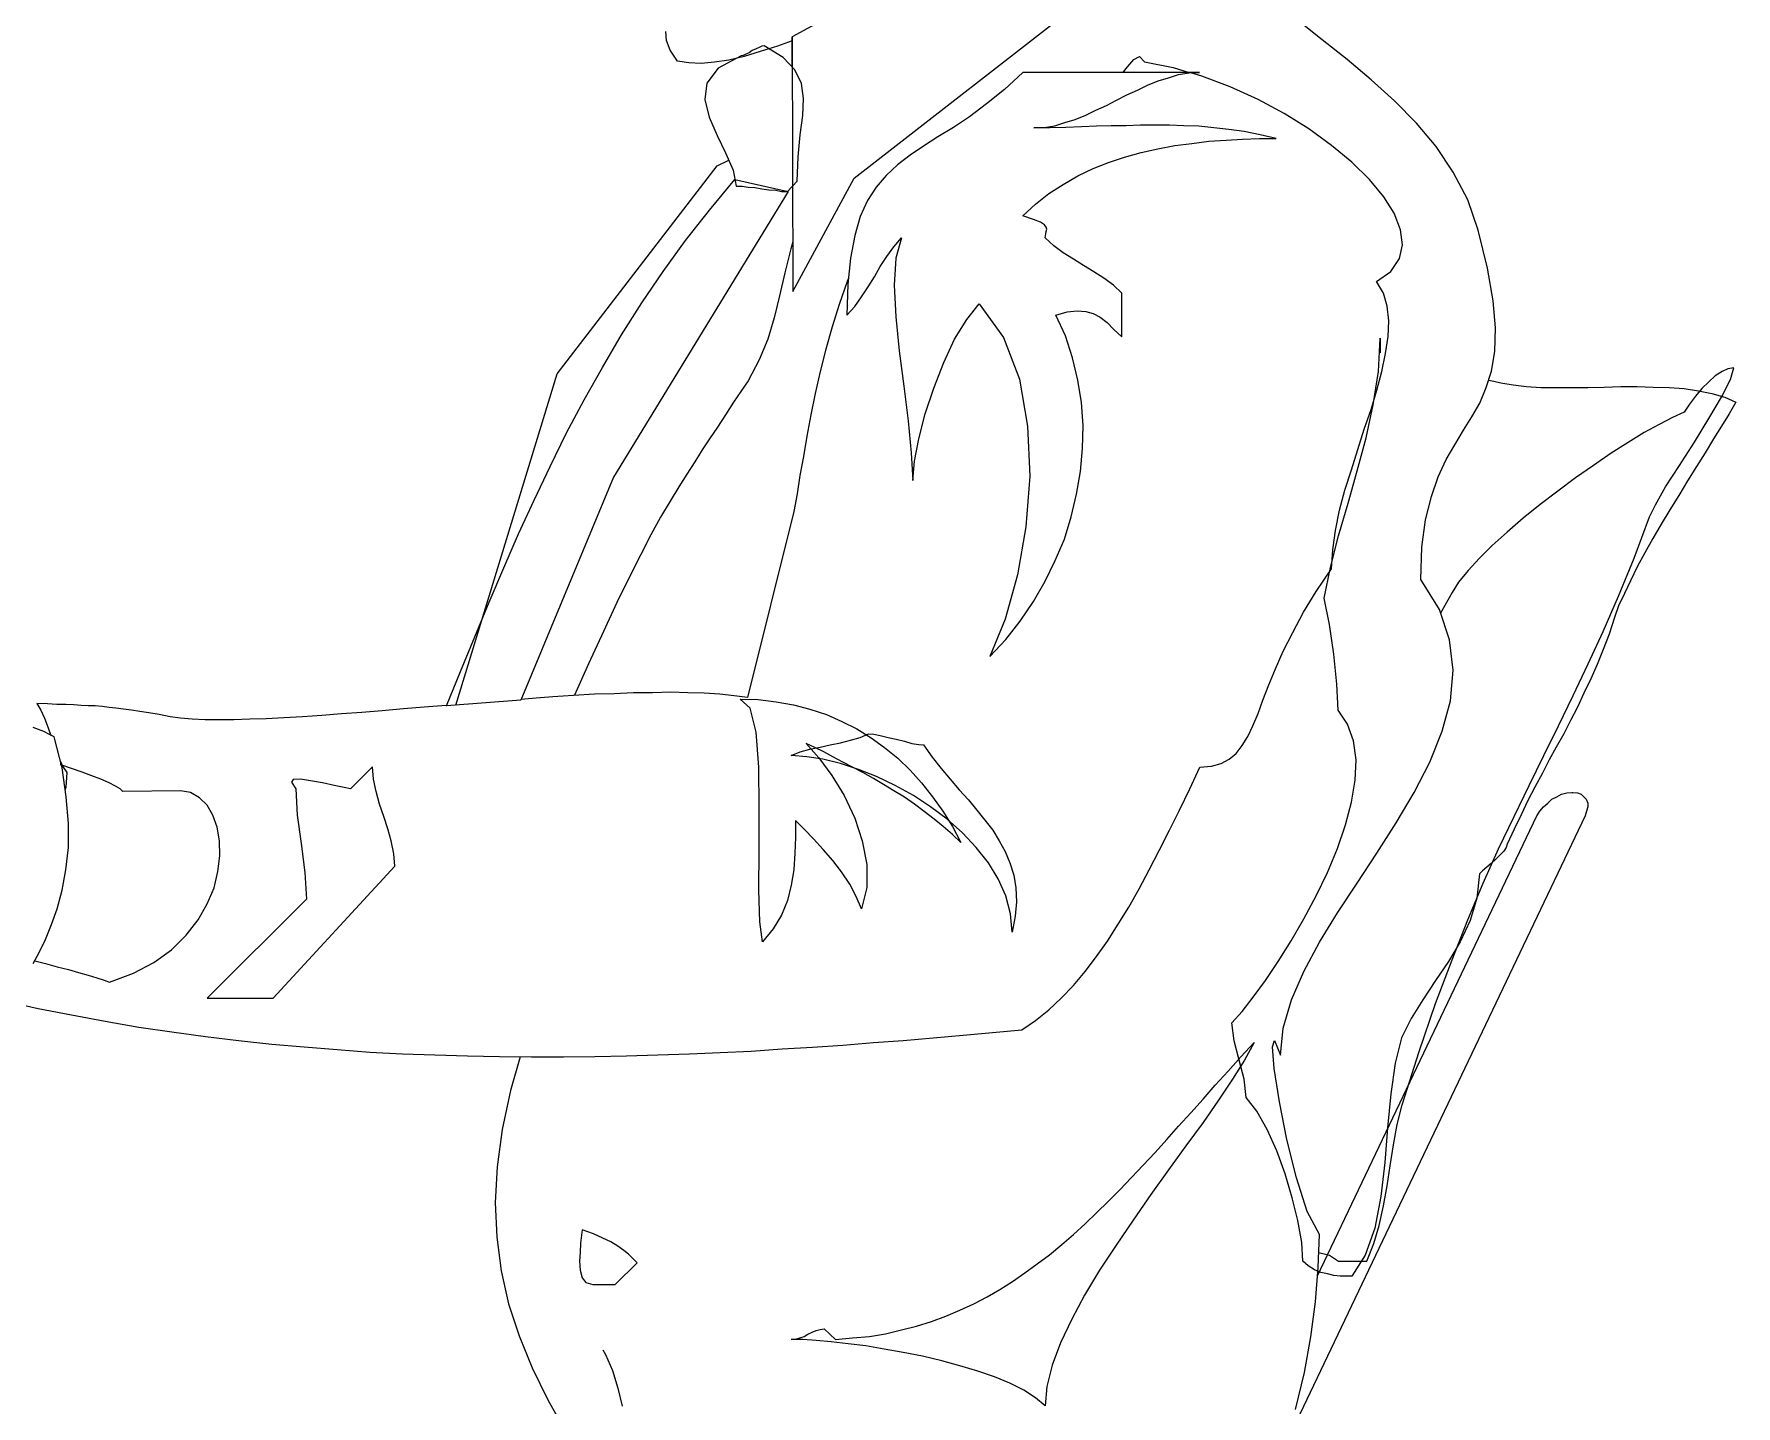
# Model space of a CAD drawing. Extents: x 1469 to 2444, y -3180 to -2077.
# Drawn here: x 1885 to 2444, y -2783 to -2332 of the extents above; entities that cross this region are included whole.
import ezdxf

# ---------------------------------------------------------------- set-up
doc = ezdxf.new("R2010")
doc.units = 0
doc.header["$LTSCALE"] = 1270
doc.header["$MEASUREMENT"] = 0
doc.layers.get('0').update_dxf_attribs({"linetype": 'CONTINUOUS'})

msp = doc.modelspace()

# ---------------------------------------------------------------- linework, layer by layer
at = {"linetype": 'CONTINUOUS'}
for p, q in [((2154.52, -2378.99), (2258.13, -2298.35)), ((2092.81, -2333.76), (2092.64, -2330.78)), ((2144.18, -2327.1), (2134.19, -2332.54)), ((2308.27, -2333.58), (2300.2, -2327.1)), ((2094.04, -2336.92), (2092.81, -2333.76)), ((2096.5, -2340.6), (2094.04, -2336.92)), ((2123.67, -2337.44), (2118.41, -2339.02)), ((2119.99, -2337.79), (2118.93, -2338.32)), ((2121.04, -2337.09), (2119.99, -2337.79)), ((2122.26, -2336.56), (2121.04, -2337.09)), ((2123.31, -2336.04), (2122.26, -2336.56)), ((2124.19, -2335.69), (2123.31, -2336.04)), ((2129.27, -2335.69), (2123.67, -2337.44)), ((2124.89, -2335.52), (2124.19, -2335.69)), ((2131.21, -2339.37), (2124.89, -2335.52)), ((2134.19, -2333.94), (2129.27, -2335.69)), ((2134.19, -2332.54), (2134.36, -2416.33)), ((2134.19, -2342.49), (2134.19, -2332.54)), ((2316.5, -2340.07), (2308.27, -2333.58)), ((2100.17, -2341.12), (2096.5, -2340.6)), ((2104.21, -2341.3), (2100.17, -2341.12)), ((2108.59, -2340.95), (2104.21, -2341.3)), ((2109.82, -2342.88), (2106.13, -2347.78)), ((2113.32, -2340.25), (2108.59, -2340.95)), ((2117.35, -2338.84), (2109.82, -2342.88)), ((2118.41, -2339.02), (2113.32, -2340.25)), ((2118.06, -2338.67), (2117.35, -2338.84)), ((2118.93, -2338.32), (2118.06, -2338.67)), ((2135.06, -2343.4), (2131.21, -2339.37)), ((2137.17, -2347.96), (2135.06, -2343.4)), ((2242.88, -2344.28), (2243.75, -2343.05)), ((2243.75, -2343.05), (2246.38, -2340.07)), ((2246.38, -2340.07), (2248.31, -2339.02)), ((2248.31, -2339.02), (2249.89, -2340.77)), ((2249.89, -2340.77), (2259.35, -2342.7)), ((2259.35, -2342.7), (2264.62, -2344.28)), ((2324.4, -2346.73), (2316.5, -2340.07)), ((2106.13, -2347.78), (2105.44, -2353.22)), ((2137.86, -2352.87), (2137.17, -2347.96)), ((2209.92, -2344.28), (2203.96, -2349.89)), ((2267.95, -2344.28), (2209.92, -2344.28)), ((2247.61, -2350.07), (2250.94, -2348.49)), ((2250.94, -2348.49), (2254.45, -2347.09)), ((2254.45, -2347.09), (2257.78, -2346.03)), ((2257.78, -2346.03), (2261.11, -2344.98)), ((2261.11, -2344.98), (2264.62, -2344.46)), ((2264.62, -2344.46), (2267.95, -2344.28)), ((2268.82, -2345.51), (2265.14, -2344.46)), ((2278.11, -2349.01), (2268.82, -2345.51)), ((2287.23, -2353.22), (2278.11, -2349.01)), ((2332.11, -2353.57), (2324.4, -2346.73)), ((2105.44, -2353.22), (2106.84, -2359.01)), ((2137.69, -2358.48), (2137.86, -2352.87)), ((2198, -2354.62), (2192.39, -2358.83)), ((2203.96, -2349.89), (2198, -2354.62)), ((2237.44, -2355.15), (2240.77, -2353.39)), ((2240.77, -2353.39), (2244.1, -2351.64)), ((2244.1, -2351.64), (2247.61, -2350.07)), ((2295.82, -2357.78), (2287.23, -2353.22)), ((2339.29, -2360.93), (2332.11, -2353.57)), ((2106.84, -2359.01), (2109.47, -2364.97)), ((2136.82, -2364.79), (2137.69, -2358.48)), ((2192.39, -2358.83), (2187.13, -2362.33)), ((2223.77, -2360.76), (2227.1, -2359.7)), ((2227.1, -2359.7), (2230.6, -2358.3)), ((2230.6, -2358.3), (2233.93, -2356.72)), ((2233.93, -2356.72), (2237.44, -2355.15)), ((2303.89, -2362.86), (2295.82, -2357.78)), ((2109.47, -2364.97), (2112.27, -2370.75)), ((2136.11, -2371.98), (2136.82, -2364.79)), ((2182.05, -2365.49), (2177.31, -2368.47)), ((2187.13, -2362.33), (2182.05, -2365.49)), ((2213.6, -2362.51), (2216.93, -2362.33)), ((2218.86, -2362.51), (2213.6, -2362.51)), ((2216.93, -2362.33), (2220.43, -2361.81)), ((2224.12, -2362.33), (2218.86, -2362.51)), ((2220.43, -2361.81), (2223.77, -2360.76)), ((2229.2, -2362.16), (2224.12, -2362.33)), ((2234.11, -2361.99), (2229.2, -2362.16)), ((2239.02, -2361.81), (2234.11, -2361.99)), ((2243.92, -2361.81), (2239.02, -2361.81)), ((2248.66, -2361.64), (2243.92, -2361.81)), ((2253.4, -2361.64), (2248.66, -2361.64)), ((2258.13, -2361.64), (2253.4, -2361.64)), ((2262.86, -2361.81), (2258.13, -2361.64)), ((2267.77, -2361.99), (2262.86, -2361.81)), ((2272.68, -2362.51), (2267.77, -2361.99)), ((2277.59, -2363.04), (2272.68, -2362.51)), ((2282.67, -2363.74), (2277.59, -2363.04)), ((2287.93, -2364.79), (2282.67, -2363.74)), ((2293.19, -2366.02), (2287.93, -2364.79)), ((2311.42, -2368.29), (2303.89, -2362.86)), ((2345.78, -2368.65), (2339.29, -2360.93)), ((2112.27, -2370.75), (2114.72, -2376.36)), ((2172.93, -2371.45), (2168.72, -2374.61)), ((2177.31, -2368.47), (2172.93, -2371.45)), ((2243.4, -2372.15), (2248.84, -2370.58)), ((2248.84, -2370.58), (2254.27, -2369.35)), ((2254.27, -2369.35), (2259.88, -2368.29)), ((2259.88, -2368.29), (2265.49, -2367.6)), ((2265.49, -2367.6), (2271.1, -2366.89)), ((2271.1, -2366.89), (2276.71, -2366.54)), ((2276.71, -2366.54), (2282.15, -2366.19)), ((2282.15, -2366.19), (2287.76, -2366.02)), ((2287.76, -2366.02), (2293.19, -2366.02)), ((2318.08, -2373.73), (2311.42, -2368.29)), ((2351.39, -2377.06), (2345.78, -2368.65)), ((2056.87, -2443.33), (2109.47, -2374.96)), ((2109.47, -2374.96), (2113.32, -2373.15)), ((2114.72, -2376.36), (2115.78, -2381.62)), ((2135.76, -2380.04), (2136.11, -2371.98)), ((2168.72, -2374.61), (2165.04, -2378.11)), ((2227.97, -2378.29), (2233.06, -2375.83)), ((2233.06, -2375.83), (2238.14, -2373.9)), ((2238.14, -2373.9), (2243.4, -2372.15)), ((2323.87, -2379.52), (2318.08, -2373.73)), ((2107.01, -2389.51), (2115.25, -2379.52)), ((2115.25, -2379.52), (2132.78, -2383.38)), ((2115.78, -2381.62), (2117.7, -2381.62)), ((2117.7, -2381.62), (2119.64, -2381.97)), ((2119.64, -2381.97), (2121.91, -2382.15)), ((2121.91, -2382.15), (2124.19, -2382.5)), ((2124.19, -2382.5), (2126.47, -2382.84)), ((2132.61, -2383.38), (2135.76, -2380.04)), ((2134.36, -2416.33), (2154.52, -2378.99)), ((2161.71, -2381.97), (2158.91, -2386.36)), ((2165.04, -2378.11), (2161.71, -2381.97)), ((2218.51, -2384.07), (2223.24, -2381.09)), ((2223.24, -2381.09), (2227.97, -2378.29)), ((2328.6, -2385.13), (2323.87, -2379.52)), ((2356.13, -2386.18), (2351.39, -2377.06)), ((2132.78, -2383.38), (2075.45, -2477.34)), ((2126.47, -2382.84), (2128.75, -2383.02)), ((2128.75, -2383.02), (2130.68, -2383.38)), ((2130.68, -2383.38), (2132.61, -2383.38)), ((2158.91, -2386.36), (2156.45, -2391.61)), ((2209.92, -2391.43), (2214.13, -2387.58)), ((2214.13, -2387.58), (2218.51, -2384.07)), ((2331.93, -2390.56), (2328.6, -2385.13)), ((2359.63, -2396.17), (2356.13, -2386.18)), ((2099.13, -2399.5), (2107.01, -2389.51)), ((2156.45, -2391.61), (2154.7, -2397.93)), ((2213.42, -2392.66), (2209.92, -2391.43)), ((2215.7, -2393.54), (2213.42, -2392.66)), ((2217.11, -2394.41), (2215.7, -2393.54)), ((2334.03, -2395.99), (2331.93, -2390.56)), ((2154.7, -2397.93), (2153.29, -2405.29)), ((2167.5, -2401.6), (2170.12, -2398.62)), ((2170.12, -2398.62), (2168.19, -2405.29)), ((2217.63, -2395.12), (2217.11, -2394.41)), ((2217.28, -2398.62), (2217.45, -2397.39)), ((2220.09, -2401.25), (2217.28, -2398.62)), ((2217.45, -2397.39), (2217.63, -2396.52)), ((2217.8, -2395.82), (2217.63, -2395.12)), ((2217.63, -2396.52), (2217.8, -2395.82)), ((2334.74, -2400.91), (2334.03, -2395.99)), ((2362.61, -2408.62), (2359.63, -2396.17)), ((2091.76, -2409.67), (2099.13, -2399.5)), ((2133.66, -2402.31), (2131.73, -2410.19)), ((2134.33, -2399.98), (2133.66, -2402.31)), ((2163.11, -2408.09), (2165.21, -2404.76)), ((2165.21, -2404.76), (2167.5, -2401.6)), ((2223.24, -2403.53), (2220.09, -2401.25)), ((2226.57, -2405.64), (2223.24, -2403.53)), ((2333.68, -2405.46), (2334.74, -2400.91)), ((2084.75, -2420.01), (2091.76, -2409.67)), ((2131.73, -2410.19), (2129.98, -2417.73)), ((2153.29, -2405.29), (2152.41, -2413.88)), ((2161.18, -2411.42), (2163.11, -2408.09)), ((2168.19, -2405.29), (2167.67, -2414.23)), ((2229.91, -2407.74), (2226.57, -2405.64)), ((2233.23, -2409.84), (2229.91, -2407.74)), ((2236.56, -2411.94), (2233.23, -2409.84)), ((2326.15, -2413), (2330.88, -2409.67)), ((2330.88, -2409.67), (2333.68, -2405.46)), ((2364.54, -2419.31), (2362.61, -2408.62)), ((2152.24, -2413), (2149.61, -2420.53)), ((2152.41, -2413.88), (2152.07, -2424.05)), ((2152.59, -2412.12), (2152.24, -2413)), ((2156.97, -2418.09), (2159.08, -2414.75)), ((2159.08, -2414.75), (2161.18, -2411.42)), ((2167.67, -2414.23), (2168.19, -2424.57)), ((2239.72, -2414.23), (2236.56, -2411.94)), ((2242.52, -2416.86), (2239.72, -2414.23)), ((2328.43, -2416.86), (2326.15, -2413)), ((2078.09, -2430.53), (2084.75, -2420.01)), ((2129.98, -2417.73), (2128.23, -2424.92)), ((2149.61, -2420.53), (2147.33, -2427.9)), ((2152.07, -2424.05), (2154.7, -2421.24)), ((2154.7, -2421.24), (2156.97, -2418.09)), ((2191.51, -2425.45), (2195.54, -2420.36)), ((2195.54, -2420.36), (2203.61, -2431.41)), ((2242.52, -2431.23), (2242.52, -2416.86)), ((2329.65, -2421.07), (2328.43, -2416.86)), ((2330.18, -2425.97), (2329.65, -2421.07)), ((2365.24, -2428.25), (2364.54, -2419.31)), ((2128.23, -2424.92), (2126.12, -2431.93)), ((2168.19, -2424.57), (2169.25, -2435.79)), ((2187.48, -2431.93), (2191.51, -2425.45)), ((2220.79, -2424.05), (2224.47, -2422.99)), ((2223.94, -2430.88), (2220.79, -2424.05)), ((2224.47, -2422.99), (2227.8, -2422.64)), ((2227.8, -2422.64), (2230.6, -2422.82)), ((2230.6, -2422.82), (2233.06, -2423.51)), ((2233.06, -2423.51), (2235.34, -2424.74)), ((2235.34, -2424.74), (2237.62, -2426.5)), ((2237.62, -2426.5), (2239.9, -2428.78)), ((2330.01, -2431.06), (2330.18, -2425.97)), ((2071.78, -2441.22), (2078.09, -2430.53)), ((2126.12, -2431.93), (2123.31, -2438.77)), ((2147.33, -2427.9), (2145.23, -2435.26)), ((2183.97, -2439.65), (2187.48, -2431.93)), ((2203.61, -2431.41), (2208.86, -2445.08)), ((2226.22, -2438.07), (2223.94, -2430.88)), ((2239.9, -2428.78), (2242.52, -2431.23)), ((2326.85, -2442.63), (2327.38, -2431.58)), ((2327.38, -2431.58), (2327.38, -2436.49)), ((2329.13, -2436.66), (2330.01, -2431.06)), ((2365.07, -2435.97), (2365.24, -2428.25)), ((2145.23, -2435.26), (2143.3, -2442.63)), ((2169.25, -2435.79), (2170.82, -2447.36)), ((2227.97, -2445.43), (2226.22, -2438.07)), ((2327.9, -2442.63), (2329.13, -2436.66)), ((2364.01, -2442.45), (2365.07, -2435.97)), ((2023.57, -2552.31), (2056.87, -2443.33)), ((2065.82, -2451.92), (2071.78, -2441.22)), ((2123.31, -2438.77), (2119.64, -2445.61)), ((2143.3, -2442.63), (2141.72, -2449.81)), ((2180.64, -2448.06), (2183.97, -2439.65)), ((2325.09, -2453.5), (2326.85, -2442.63)), ((2326.32, -2448.76), (2327.9, -2442.63)), ((2362.26, -2447.88), (2364.01, -2442.45)), ((2437.47, -2444.03), (2435.36, -2445.96)), ((2439.74, -2442.63), (2437.47, -2444.03)), ((2441.68, -2441.75), (2439.74, -2442.63)), ((2443.6, -2441.4), (2441.68, -2441.75)), ((2442.55, -2445.25), (2443.6, -2441.4)), ((2119.64, -2445.61), (2114.9, -2452.62)), ((2170.82, -2447.36), (2172.23, -2458.76)), ((2177.84, -2456.48), (2180.64, -2448.06)), ((2208.86, -2445.08), (2211.5, -2460.51)), ((2229.2, -2452.79), (2227.97, -2445.43)), ((2324.4, -2455.07), (2326.32, -2448.76)), ((2360.16, -2452.97), (2362.26, -2447.88)), ((2363.06, -2445.4), (2364.72, -2445.79)), ((2364.72, -2445.79), (2366.99, -2446.31)), ((2366.99, -2446.31), (2371.03, -2447.01)), ((2371.03, -2447.01), (2375.41, -2447.54)), ((2375.41, -2447.54), (2380.14, -2447.88)), ((2380.14, -2447.88), (2385.23, -2447.88)), ((2385.23, -2447.88), (2390.31, -2447.88)), ((2390.31, -2447.88), (2395.57, -2447.88)), ((2395.57, -2447.88), (2401.01, -2447.71)), ((2401.01, -2447.71), (2406.43, -2447.54)), ((2406.43, -2447.54), (2411.87, -2447.54)), ((2411.87, -2447.54), (2417.13, -2447.71)), ((2417.13, -2447.71), (2422.39, -2447.88)), ((2422.39, -2447.88), (2427.3, -2448.23)), ((2427.3, -2448.23), (2432.03, -2448.94)), ((2433.09, -2448.23), (2430.98, -2450.69)), ((2432.03, -2448.94), (2436.42, -2449.81)), ((2435.36, -2445.96), (2433.09, -2448.23)), ((2439.57, -2451.04), (2442.55, -2445.25)), ((2060.03, -2462.78), (2065.82, -2451.92)), ((2114.9, -2452.62), (2112.27, -2456.82)), ((2141.72, -2449.81), (2140.32, -2456.82)), ((2229.73, -2460.34), (2229.2, -2452.79)), ((2322.11, -2461.56), (2324.4, -2455.07)), ((2322.82, -2464.36), (2325.09, -2453.5)), ((2357.53, -2457.53), (2360.16, -2452.97)), ((2429.05, -2453.32), (2427.3, -2455.95)), ((2430.98, -2450.69), (2429.05, -2453.32)), ((2435.36, -2458.05), (2439.57, -2451.04)), ((2436.42, -2449.81), (2440.62, -2451.04)), ((2440.62, -2451.04), (2444.3, -2452.62)), ((2444.3, -2452.62), (2442.03, -2456.48)), ((2109.64, -2460.86), (2107.01, -2464.72)), ((2112.27, -2456.82), (2109.64, -2460.86)), ((2140.32, -2456.82), (2138.92, -2463.84)), ((2172.23, -2458.76), (2173.28, -2469.27)), ((2175.73, -2464.72), (2177.84, -2456.48)), ((2211.5, -2460.51), (2212.2, -2476.99)), ((2229.55, -2467.87), (2229.73, -2460.34)), ((2354.73, -2461.91), (2357.53, -2457.53)), ((2419.06, -2459.98), (2414.16, -2462.61)), ((2423.44, -2457.7), (2419.06, -2459.98)), ((2427.3, -2455.95), (2423.44, -2457.7)), ((2430.63, -2465.77), (2435.36, -2458.05)), ((2439.57, -2460.51), (2436.94, -2464.72)), ((2442.03, -2456.48), (2439.57, -2460.51)), ((2054.6, -2473.83), (2060.03, -2462.78)), ((2107.01, -2464.72), (2104.55, -2468.39)), ((2138.92, -2463.84), (2137.86, -2470.5)), ((2174.33, -2472.08), (2175.73, -2464.72)), ((2319.84, -2475.23), (2322.82, -2464.36)), ((2320.01, -2468.22), (2322.11, -2461.56)), ((2351.92, -2466.64), (2354.73, -2461.91)), ((2408.89, -2465.94), (2403.28, -2469.45)), ((2414.16, -2462.61), (2408.89, -2465.94)), ((2425.73, -2473.48), (2430.63, -2465.77)), ((2436.94, -2464.72), (2434.14, -2469.27)), ((2104.55, -2468.39), (2102.11, -2472.25)), ((2137.86, -2470.5), (2136.64, -2476.81)), ((2173.28, -2469.27), (2173.8, -2478.39)), ((2173.8, -2478.39), (2174.33, -2472.08)), ((2228.85, -2475.41), (2229.55, -2467.87)), ((2317.9, -2474.89), (2320.01, -2468.22)), ((2346.48, -2477.16), (2349.11, -2471.55)), ((2349.11, -2471.55), (2351.92, -2466.64)), ((2403.28, -2469.45), (2397.5, -2473.48)), ((2434.14, -2469.27), (2431.33, -2473.83)), ((2075.45, -2477.34), (2044.95, -2550.62)), ((2049.33, -2484.88), (2054.6, -2473.83)), ((2099.48, -2476.29), (2096.84, -2480.5)), ((2102.11, -2472.25), (2099.48, -2476.29)), ((2136.64, -2476.81), (2135.76, -2482.77)), ((2212.2, -2476.99), (2210.97, -2493.64)), ((2227.62, -2482.94), (2228.85, -2475.41)), ((2315.81, -2481.54), (2317.9, -2474.89)), ((2316.86, -2485.92), (2319.84, -2475.23)), ((2344.2, -2483.65), (2346.48, -2477.16)), ((2391.54, -2477.51), (2385.75, -2481.9)), ((2397.5, -2473.48), (2391.54, -2477.51)), ((2421.16, -2480.5), (2425.73, -2473.48)), ((2431.33, -2473.83), (2428.35, -2478.56)), ((2096.84, -2480.5), (2094.04, -2485.23)), ((2135.76, -2482.77), (2134.71, -2488.56)), ((2225.87, -2490.31), (2227.62, -2482.94)), ((2314.05, -2488.21), (2315.81, -2481.54)), ((2385.75, -2481.9), (2379.97, -2486.28)), ((2417.83, -2486.46), (2421.16, -2480.5)), ((2425.55, -2483.3), (2422.57, -2488.03)), ((2428.35, -2478.56), (2425.55, -2483.3)), ((2044.25, -2495.92), (2049.33, -2484.88)), ((2094.04, -2485.23), (2090.88, -2490.49)), ((2134.71, -2488.56), (2119.46, -2549.74)), ((2312.65, -2494.87), (2314.05, -2488.21)), ((2313.7, -2496.62), (2316.86, -2485.92)), ((2342.27, -2491.36), (2344.2, -2483.65)), ((2379.97, -2486.28), (2374.35, -2490.84)), ((2415.91, -2490.31), (2417.83, -2486.46)), ((2422.57, -2488.03), (2419.76, -2492.76)), ((2090.88, -2490.49), (2087.73, -2496.27)), ((2210.97, -2493.64), (2208.17, -2509.42)), ((2223.59, -2497.67), (2225.87, -2490.31)), ((2341.05, -2500.3), (2342.27, -2491.36)), ((2374.35, -2490.84), (2369.1, -2495.4)), ((2410.82, -2503.99), (2415.91, -2490.31)), ((2419.76, -2492.76), (2416.96, -2497.49)), ((2039.34, -2507.14), (2044.25, -2495.92)), ((2087.73, -2496.27), (2084.4, -2502.76)), ((2220.61, -2504.68), (2223.59, -2497.67)), ((2311.07, -2506.97), (2313.7, -2496.62)), ((2311.77, -2501.18), (2312.65, -2494.87)), ((2364.19, -2499.78), (2359.98, -2503.99)), ((2369.1, -2495.4), (2364.19, -2499.78)), ((2416.96, -2497.49), (2414.33, -2502.23)), ((2084.4, -2502.76), (2080.54, -2510.29)), ((2217.28, -2511.52), (2220.61, -2504.68)), ((2311.42, -2507.49), (2311.77, -2501.18)), ((2340.7, -2511), (2341.05, -2500.3)), ((2359.98, -2503.99), (2356.3, -2508.02)), ((2405.74, -2516.43), (2410.82, -2503.99)), ((2414.33, -2502.23), (2411.87, -2506.79)), ((2034.61, -2518.36), (2039.34, -2507.14)), ((2080.54, -2510.29), (2076.51, -2518.54)), ((2208.17, -2509.42), (2204.13, -2523.97)), ((2306.33, -2514.85), (2311.42, -2507.49)), ((2308.97, -2517.13), (2311.07, -2506.97)), ((2346.83, -2520.81), (2340.7, -2511)), ((2356.3, -2508.02), (2353.15, -2511.87)), ((2411.87, -2506.79), (2409.59, -2511.35)), ((2213.42, -2518.19), (2217.28, -2511.52)), ((2302.13, -2521.69), (2306.33, -2514.85)), ((2351.04, -2515.2), (2347.23, -2522)), ((2353.15, -2511.87), (2351.04, -2515.2)), ((2400.65, -2528), (2405.74, -2516.43)), ((2407.66, -2515.56), (2405.74, -2519.59)), ((2409.59, -2511.35), (2407.66, -2515.56)), ((2029.88, -2529.76), (2034.61, -2518.36)), ((2076.51, -2518.54), (2072.13, -2528)), ((2209.04, -2524.67), (2213.42, -2518.19)), ((2298.62, -2528.35), (2302.13, -2521.69)), ((2310.72, -2525.72), (2308.97, -2517.13)), ((2350.17, -2530.8), (2346.83, -2520.81)), ((2405.74, -2519.59), (2404.34, -2523.44)), ((2072.13, -2528), (2067.22, -2538.7)), ((2204.13, -2523.97), (2199.05, -2536.24)), ((2204.31, -2530.63), (2209.04, -2524.67)), ((2312.12, -2535.54), (2310.72, -2525.72)), ((2395.74, -2538.7), (2400.65, -2528)), ((2404.34, -2523.44), (2402.58, -2528.88)), ((2025.15, -2541.15), (2029.88, -2529.76)), ((2199.05, -2536.24), (2204.31, -2530.63)), ((2295.47, -2534.49), (2298.62, -2528.35)), ((2351.39, -2540.8), (2350.17, -2530.8)), ((2402.58, -2528.88), (2400.65, -2533.96)), ((2067.22, -2538.7), (2062.66, -2549.02)), ((2293.01, -2540.28), (2295.47, -2534.49)), ((2313.17, -2545.35), (2312.12, -2535.54)), ((2390.84, -2549.04), (2395.74, -2538.7)), ((2398.72, -2538.87), (2396.62, -2543.6)), ((2400.65, -2533.96), (2398.72, -2538.87)), ((2020.58, -2552.54), (2025.15, -2541.15)), ((2290.74, -2545.53), (2293.01, -2540.28)), ((2350.52, -2550.79), (2351.39, -2540.8)), ((2396.62, -2543.6), (2394.34, -2548.33)), ((2048.64, -2550.09), (2045.13, -2550.44)), ((2045.13, -2550.44), (2045.13, -2550.27)), ((2055.47, -2549.56), (2048.64, -2550.09)), ((2062.31, -2549.04), (2055.47, -2549.56)), ((2069.15, -2548.69), (2062.31, -2549.04)), ((2075.63, -2548.51), (2069.15, -2548.69)), ((2081.95, -2548.16), (2075.63, -2548.51)), ((2088.25, -2548.16), (2081.95, -2548.16)), ((2094.21, -2547.99), (2088.25, -2548.16)), ((2099.82, -2548.16), (2094.21, -2547.99)), ((2105.26, -2548.33), (2099.82, -2548.16)), ((2110.34, -2548.69), (2105.26, -2548.33)), ((2115.08, -2549.21), (2110.34, -2548.69)), ((2119.46, -2549.74), (2115.08, -2549.21)), ((2120.33, -2553.25), (2117.01, -2550.27)), ((2117.01, -2550.27), (2122.97, -2550.44)), ((2288.8, -2550.62), (2290.74, -2545.53)), ((2313.52, -2553.94), (2313.17, -2545.35)), ((2385.93, -2559.03), (2390.84, -2549.04)), ((2394.34, -2548.33), (2392.24, -2552.89)), ((1885.95, -2551.67), (1887.18, -2553.94)), ((1889.46, -2551.85), (1885.95, -2551.67)), ((1887.18, -2553.94), (1888.41, -2556.58)), ((1892.44, -2552.02), (1889.46, -2551.85)), ((1895.42, -2552.02), (1892.44, -2552.02)), ((1898.05, -2552.19), (1895.42, -2552.02)), ((1900.5, -2552.37), (1898.05, -2552.19)), ((1902.79, -2552.54), (1900.5, -2552.37)), ((1905.07, -2552.54), (1902.79, -2552.54)), ((1907.34, -2552.72), (1905.07, -2552.54)), ((1909.63, -2553.07), (1907.34, -2552.72)), ((1911.9, -2553.25), (1909.63, -2553.07)), ((1914.36, -2553.6), (1911.9, -2553.25)), ((1916.99, -2553.94), (1914.36, -2553.6)), ((1919.79, -2554.3), (1916.99, -2553.94)), ((1922.77, -2554.83), (1919.79, -2554.3)), ((1926.1, -2555.35), (1922.77, -2554.83)), ((1929.78, -2556.05), (1926.1, -2555.35)), ((1979.57, -2555.7), (1973.26, -2556.05)), ((1986.05, -2555.17), (1979.57, -2555.7)), ((1992.71, -2554.65), (1986.05, -2555.17)), ((1999.37, -2554.12), (1992.71, -2554.65)), ((2006.39, -2553.42), (1999.37, -2554.12)), ((2013.22, -2552.89), (2006.39, -2553.42)), ((2020.41, -2552.37), (2013.22, -2552.89)), ((2020.58, -2552.54), (2020.41, -2552.37)), ((2044.95, -2550.62), (2020.58, -2552.54)), ((2122.26, -2561.13), (2120.33, -2553.25)), ((2122.97, -2550.44), (2128.92, -2551.14)), ((2128.92, -2551.14), (2134.54, -2552.19)), ((2134.54, -2552.19), (2139.97, -2553.6)), ((2139.97, -2553.6), (2145.4, -2555.35)), ((2145.4, -2555.35), (2150.49, -2557.63)), ((2285.48, -2559.03), (2287.23, -2555)), ((2287.23, -2555), (2288.8, -2550.62)), ((2316.68, -2558.5), (2313.52, -2553.94)), ((2347.71, -2560.78), (2350.52, -2550.79)), ((2392.24, -2552.89), (2389.96, -2557.28)), ((1886.48, -2560.26), (1884.73, -2559.56)), ((1888.24, -2560.96), (1886.48, -2560.26)), ((1889.81, -2561.84), (1888.24, -2560.96)), ((1888.41, -2556.58), (1889.64, -2559.73)), ((1889.64, -2559.73), (1890.51, -2562.19)), ((1933.11, -2556.58), (1929.78, -2556.05)), ((1936.97, -2556.92), (1933.11, -2556.58)), ((1941.18, -2557.1), (1936.97, -2556.92)), ((1945.74, -2557.1), (1941.18, -2557.1)), ((1950.64, -2557.1), (1945.74, -2557.1)), ((1955.91, -2556.92), (1950.64, -2557.1)), ((1961.33, -2556.75), (1955.91, -2556.92)), ((1967.12, -2556.4), (1961.33, -2556.75)), ((1973.26, -2556.05), (1967.12, -2556.4)), ((2123.14, -2572.7), (2122.26, -2561.13)), ((2150.49, -2557.63), (2155.39, -2560.08)), ((2155.39, -2560.08), (2160.13, -2563.06)), ((2283.9, -2562.54), (2285.48, -2559.03)), ((2318.61, -2563.94), (2316.68, -2558.5)), ((2343.68, -2570.95), (2347.71, -2560.78)), ((2381.19, -2568.85), (2385.93, -2559.03)), ((2389.96, -2557.28), (2387.68, -2561.66)), ((1891.56, -2562.71), (1889.81, -2561.84)), ((1894.19, -2572.88), (1891.56, -2562.71)), ((2136.82, -2567.62), (2139.97, -2566.74)), ((2138.74, -2564.82), (2142.95, -2569.55)), ((2141.55, -2566.22), (2138.74, -2564.82)), ((2139.97, -2566.74), (2143.3, -2566.04)), ((2144.53, -2567.62), (2141.55, -2566.22)), ((2143.3, -2566.04), (2146.63, -2565.34)), ((2146.63, -2565.34), (2149.97, -2564.64)), ((2149.97, -2564.64), (2153.29, -2563.76)), ((2153.29, -2563.76), (2156.45, -2562.88)), ((2156.45, -2562.88), (2159.25, -2561.66)), ((2159.25, -2561.66), (2161, -2561.84)), ((2160.13, -2563.06), (2164.52, -2566.22)), ((2161, -2561.84), (2163.11, -2562.19)), ((2163.11, -2562.19), (2165.74, -2562.88)), ((2164.52, -2566.22), (2168.9, -2569.72)), ((2165.74, -2562.88), (2168.37, -2563.42)), ((2168.37, -2563.42), (2171, -2564.11)), ((2171, -2564.11), (2173.46, -2564.82)), ((2173.46, -2564.82), (2175.73, -2565.17)), ((2175.73, -2565.17), (2177.31, -2565.34)), ((2177.31, -2565.34), (2180.11, -2569.38)), ((2280.04, -2568.15), (2281.97, -2565.52)), ((2281.97, -2565.52), (2283.9, -2562.54)), ((2319.48, -2570.25), (2318.61, -2563.94)), ((2385.23, -2566.04), (2382.95, -2570.25)), ((2387.68, -2561.66), (2385.23, -2566.04)), ((1893.67, -2570.78), (1894.37, -2572.36)), ((1893.85, -2571.83), (1893.85, -2571.47)), ((1897.35, -2573.05), (1893.85, -2571.83)), ((1894.37, -2572.36), (1895.77, -2574.45)), ((1996.22, -2572.53), (1989.03, -2579.72)), ((1996.57, -2576.56), (1996.22, -2572.53)), ((2123.31, -2586.03), (2123.14, -2572.7)), ((2133.83, -2568.85), (2136.82, -2567.62)), ((2138.92, -2569.2), (2133.83, -2568.85)), ((2144.18, -2570.07), (2138.92, -2569.2)), ((2142.95, -2569.55), (2147.16, -2575.34)), ((2149.97, -2571.47), (2144.18, -2570.07)), ((2147.51, -2569.2), (2144.53, -2567.62)), ((2150.84, -2570.95), (2147.51, -2569.2)), ((2155.93, -2573.41), (2149.97, -2571.47)), ((2153.99, -2572.7), (2150.84, -2570.95)), ((2157.33, -2574.45), (2153.99, -2572.7)), ((2168.9, -2569.72), (2172.93, -2573.58)), ((2180.11, -2569.38), (2183.09, -2573.05)), ((2264.79, -2579.72), (2268.12, -2572.7)), ((2268.12, -2572.7), (2271.98, -2572.36)), ((2271.98, -2572.36), (2275.13, -2571.47)), ((2275.13, -2571.47), (2277.77, -2570.07)), ((2277.77, -2570.07), (2280.04, -2568.15)), ((2319.13, -2576.91), (2319.48, -2570.25)), ((2338.6, -2580.95), (2343.68, -2570.95)), ((2376.29, -2578.66), (2381.19, -2568.85)), ((2382.95, -2570.25), (2380.67, -2574.63)), ((1895.6, -2582.35), (1894.19, -2572.88)), ((1895.77, -2574.45), (1895.42, -2579.19)), ((1900.86, -2574.28), (1897.35, -2573.05)), ((1904.01, -2575.51), (1900.86, -2574.28)), ((1906.99, -2576.56), (1904.01, -2575.51)), ((1909.63, -2577.79), (1906.99, -2576.56)), ((1911.72, -2578.84), (1909.63, -2577.79)), ((1970.1, -2576.74), (1969.58, -2577.61)), ((1969.58, -2577.61), (1970.98, -2579.72)), ((1972.56, -2576.56), (1970.1, -2576.74)), ((1975.89, -2577.09), (1972.56, -2576.56)), ((1979.75, -2577.79), (1975.89, -2577.09)), ((1983.6, -2578.66), (1979.75, -2577.79)), ((1997.45, -2580.6), (1996.57, -2576.56)), ((2147.16, -2575.34), (2151.19, -2582)), ((2161.89, -2575.68), (2155.93, -2573.41)), ((2160.83, -2576.39), (2157.33, -2574.45)), ((2164.16, -2578.31), (2160.83, -2576.39)), ((2168.02, -2578.66), (2161.89, -2575.68)), ((2167.5, -2580.42), (2164.16, -2578.31)), ((2172.93, -2573.58), (2176.61, -2577.79)), ((2176.61, -2577.79), (2180.29, -2582.35)), ((2183.09, -2573.05), (2186.08, -2576.56)), ((2186.08, -2576.56), (2189.06, -2580.07)), ((2317.9, -2584.1), (2319.13, -2576.91)), ((2380.67, -2574.63), (2378.21, -2579.19)), ((1895.42, -2579.19), (1895.25, -2580.07)), ((1895.25, -2580.07), (1895.25, -2579.89)), ((1896.3, -2591.11), (1895.6, -2582.35)), ((1913.3, -2579.72), (1911.72, -2578.84)), ((1914.18, -2580.6), (1913.3, -2579.72)), ((1933.11, -2580.42), (1914.18, -2580.6)), ((1936.44, -2580.95), (1933.11, -2580.42)), ((1939.42, -2582.7), (1936.44, -2580.95)), ((1941.88, -2585.15), (1939.42, -2582.7)), ((1970.98, -2579.72), (1971.5, -2588.48)), ((1986.92, -2579.37), (1983.6, -2578.66)), ((1989.03, -2579.72), (1986.92, -2579.37)), ((1998.49, -2584.8), (1997.45, -2580.6)), ((2151.19, -2582), (2154.7, -2589.36)), ((2171, -2582.52), (2167.5, -2580.42)), ((2173.98, -2582), (2168.02, -2578.66)), ((2174.33, -2584.8), (2171, -2582.52)), ((2179.59, -2585.68), (2173.98, -2582)), ((2180.29, -2582.35), (2183.62, -2587.08)), ((2189.06, -2580.07), (2192.04, -2583.4)), ((2192.04, -2583.4), (2194.84, -2586.73)), ((2261.46, -2586.73), (2264.79, -2579.72)), ((2332.63, -2590.94), (2338.6, -2580.95)), ((2371.37, -2588.83), (2376.29, -2578.66)), ((2375.93, -2583.58), (2373.66, -2588.31)), ((2378.21, -2579.19), (2375.93, -2583.58)), ((2382.42, -2584.45), (2383.83, -2583.22)), ((2383.83, -2583.22), (2385.4, -2582.35)), ((2385.4, -2582.35), (2386.98, -2581.47)), ((2386.98, -2581.47), (2388.73, -2581.12)), ((2388.73, -2581.12), (2390.31, -2580.95)), ((2390.31, -2580.95), (2390.66, -2580.95)), ((2390.66, -2580.95), (2392.24, -2581.12)), ((2392.24, -2581.12), (2393.46, -2581.47)), ((2393.46, -2581.47), (2394.34, -2582.35)), ((2394.34, -2582.35), (2395.04, -2583.22)), ((2395.04, -2583.22), (2395.57, -2584.45)), ((1943.8, -2588.48), (1941.88, -2585.15)), ((1945.21, -2592.34), (1943.8, -2588.48)), ((1971.5, -2588.48), (1972.73, -2597.77)), ((1999.9, -2588.83), (1998.49, -2584.8)), ((2001.3, -2592.87), (1999.9, -2588.83)), ((2123.31, -2600.05), (2123.31, -2586.03)), ((2154.7, -2589.36), (2157.15, -2596.9)), ((2177.49, -2587.25), (2174.33, -2584.8)), ((2180.82, -2589.71), (2177.49, -2587.25)), ((2185.03, -2589.71), (2179.59, -2585.68)), ((2183.62, -2587.08), (2186.78, -2592.17)), ((2194.84, -2586.73), (2197.47, -2590.06)), ((2258.13, -2593.39), (2261.46, -2586.73)), ((2394.69, -2588.66), (2276.54, -2836.53)), ((2306.82, -2739.9), (2378.91, -2588.66)), ((2315.98, -2591.64), (2317.9, -2584.1)), ((2366.3, -2599.53), (2371.37, -2588.83)), ((2373.66, -2588.31), (2371.37, -2593.04)), ((2378.91, -2588.66), (2379.79, -2587.08)), ((2379.79, -2587.08), (2381.02, -2585.68)), ((2381.02, -2585.68), (2382.42, -2584.45)), ((2395.22, -2587.08), (2394.69, -2588.66)), ((2395.57, -2585.68), (2395.22, -2587.08)), ((2395.57, -2584.45), (2395.57, -2585.68)), ((1896.3, -2599), (1896.3, -2591.11)), ((1945.91, -2596.9), (1945.21, -2592.34)), ((2002.35, -2596.9), (2001.3, -2592.87)), ((2135.24, -2590.23), (2135.24, -2595.67)), ((2138.04, -2593.04), (2135.24, -2590.23)), ((2141.2, -2596.19), (2138.04, -2593.04)), ((2183.8, -2592.17), (2180.82, -2589.71)), ((2186.78, -2594.79), (2183.8, -2592.17)), ((2190.11, -2594.27), (2185.03, -2589.71)), ((2186.78, -2592.17), (2189.58, -2597.42)), ((2189.58, -2597.42), (2186.78, -2594.79)), ((2194.66, -2599), (2190.11, -2594.27)), ((2197.47, -2590.06), (2200.1, -2593.39)), ((2200.1, -2593.39), (2202.21, -2596.9)), ((2254.8, -2600.05), (2258.13, -2593.39)), ((2313.35, -2599.35), (2315.98, -2591.64)), ((2326.32, -2600.93), (2332.63, -2590.94)), ((2371.37, -2593.04), (2369.1, -2597.95)), ((1895.42, -2606.36), (1896.3, -2599)), ((1946.09, -2601.8), (1945.91, -2596.9)), ((1972.73, -2597.77), (1973.96, -2607.24)), ((2003.23, -2601.11), (2002.35, -2596.9)), ((2123.14, -2613.03), (2123.31, -2600.05)), ((2135.24, -2595.67), (2135.06, -2600.93)), ((2144.36, -2599.71), (2141.2, -2596.19)), ((2147.51, -2603.38), (2144.36, -2599.71)), ((2157.15, -2596.9), (2158.73, -2604.61)), ((2198.7, -2604.09), (2194.66, -2599)), ((2202.21, -2596.9), (2204.13, -2600.4)), ((2204.13, -2600.4), (2205.71, -2604.09)), ((2251.47, -2606.36), (2254.8, -2600.05)), ((2310.02, -2607.24), (2313.35, -2599.35)), ((2361.21, -2610.74), (2366.3, -2599.53)), ((2368.05, -2600.23), (2366.82, -2601.46)), ((2368.74, -2599), (2368.05, -2600.23)), ((2369.1, -2597.95), (2368.74, -2599)), ((1894.19, -2613.03), (1895.42, -2606.36)), ((1945.38, -2606.89), (1946.09, -2601.8)), ((1963.62, -2648.61), (2003.58, -2605.14)), ((2003.58, -2605.14), (2003.23, -2601.11)), ((2134.71, -2606.36), (2133.83, -2611.45)), ((2135.06, -2600.93), (2134.71, -2606.36)), ((2150.31, -2607.07), (2147.51, -2603.38)), ((2158.73, -2604.61), (2158.73, -2612.15)), ((2201.85, -2609.34), (2198.7, -2604.09)), ((2205.71, -2604.09), (2206.94, -2608.12)), ((2248.13, -2612.68), (2251.47, -2606.36)), ((2319.84, -2610.74), (2326.32, -2600.93)), ((2362.44, -2605.49), (2361.03, -2606.72)), ((2363.84, -2604.26), (2362.44, -2605.49)), ((2365.42, -2602.86), (2363.84, -2604.26)), ((2366.82, -2601.46), (2365.42, -2602.86)), ((1944.16, -2612.32), (1945.38, -2606.89)), ((1973.96, -2607.24), (1974.48, -2616.01)), ((2133.83, -2611.45), (2132.61, -2616.53)), ((2153.12, -2611.1), (2150.31, -2607.07)), ((2155.22, -2615.13), (2153.12, -2611.1)), ((2204.31, -2614.95), (2201.85, -2609.34)), ((2206.94, -2608.12), (2207.64, -2612.32)), ((2306.33, -2614.95), (2310.02, -2607.24)), ((2313.35, -2620.56), (2319.84, -2610.74)), ((2356.13, -2622.85), (2361.21, -2610.74)), ((2359.98, -2607.76), (2359.11, -2615.66)), ((2361.03, -2606.72), (2359.98, -2607.76)), ((1892.62, -2619.16), (1894.19, -2613.03)), ((1941.88, -2617.58), (1944.16, -2612.32)), ((1974.48, -2616.01), (1941.88, -2648.61)), ((2123.49, -2623.54), (2123.14, -2613.03)), ((2132.61, -2616.53), (2130.68, -2621.27)), ((2156.97, -2619.16), (2155.22, -2615.13)), ((2158.73, -2612.15), (2156.97, -2619.16)), ((2205.88, -2620.91), (2204.31, -2614.95)), ((2207.81, -2616.88), (2207.46, -2621.62)), ((2207.64, -2612.32), (2207.81, -2616.88)), ((2244.8, -2618.64), (2248.13, -2612.68)), ((2302.31, -2622.49), (2306.33, -2614.95)), ((2359.11, -2615.66), (2357, -2623.02)), ((1890.69, -2624.41), (1892.62, -2619.16)), ((1935.04, -2627.92), (1938.9, -2622.85)), ((1938.9, -2622.85), (1941.88, -2617.58)), ((2130.68, -2621.27), (2127.87, -2625.82)), ((2206.41, -2626.87), (2205.88, -2620.91)), ((2207.46, -2621.62), (2206.41, -2626.87)), ((2241.3, -2624.24), (2244.8, -2618.64)), ((2298.1, -2629.68), (2302.31, -2622.49)), ((2307.39, -2630.2), (2313.35, -2620.56)), ((2351.04, -2635.98), (2356.13, -2622.85)), ((2357, -2623.02), (2353.67, -2630.02)), ((1888.76, -2629.32), (1890.69, -2624.41)), ((1930.14, -2632.66), (1935.04, -2627.92)), ((2124.37, -2630.02), (2123.49, -2623.54)), ((2127.87, -2625.82), (2124.37, -2630.02)), ((2237.79, -2629.85), (2241.3, -2624.24)), ((1884.73, -2637.21), (1886.66, -2633.53)), ((1886.66, -2633.53), (1888.76, -2629.32)), ((1924.35, -2636.86), (1930.14, -2632.66)), ((2234.11, -2634.93), (2237.79, -2629.85)), ((2293.89, -2636.51), (2298.1, -2629.68)), ((2302.31, -2639.84), (2307.39, -2630.2)), ((2353.67, -2630.02), (2349.81, -2636.51)), ((1885.26, -2636.33), (1888.76, -2637.21)), ((1888.76, -2637.21), (1892.62, -2638.27)), ((1892.62, -2638.27), (1896.3, -2639.14)), ((1896.3, -2639.14), (1899.63, -2640.19)), ((1917.68, -2640.37), (1924.35, -2636.86)), ((2226.57, -2644.4), (2230.43, -2639.84)), ((2230.43, -2639.84), (2234.11, -2634.93)), ((2289.68, -2642.82), (2293.89, -2636.51)), ((2298.28, -2649.13), (2302.31, -2639.84)), ((2345.6, -2650.36), (2351.04, -2635.98)), ((2349.81, -2636.51), (2345.6, -2642.82)), ((1899.63, -2640.19), (1902.79, -2641.07)), ((1902.79, -2641.07), (1905.59, -2641.94)), ((1905.59, -2641.94), (1908.05, -2642.65)), ((1908.05, -2642.65), (1909.8, -2643.35)), ((1909.8, -2643.35), (1917.68, -2640.37)), ((2222.54, -2648.61), (2226.57, -2644.4)), ((2285.65, -2648.26), (2289.68, -2642.82)), ((2345.6, -2642.82), (2341.4, -2649.13)), ((1875.26, -2649.48), (1886.31, -2651.94)), ((1941.88, -2648.61), (1963.62, -2648.61)), ((2218.51, -2652.46), (2222.54, -2648.61)), ((2281.97, -2652.99), (2285.65, -2648.26)), ((2295.47, -2658.42), (2298.28, -2649.13)), ((2341.4, -2649.13), (2337.54, -2655.26)), ((2340.17, -2666.14), (2345.6, -2650.36)), ((1886.31, -2651.94), (1897.35, -2654.04)), ((1897.35, -2654.04), (1908.4, -2656.15)), ((1908.4, -2656.15), (1919.44, -2658.07)), ((2209.57, -2658.95), (2214.13, -2655.97)), ((2214.13, -2655.97), (2218.51, -2652.46)), ((2278.64, -2656.67), (2281.97, -2652.99)), ((2279.34, -2662.63), (2278.64, -2656.67)), ((2337.54, -2655.26), (2334.39, -2661.58)), ((1919.44, -2658.07), (1930.31, -2659.65)), ((1930.31, -2659.65), (1941.35, -2661.23)), ((1941.35, -2661.23), (1952.22, -2662.45)), ((2170.65, -2662.45), (2180.47, -2661.58)), ((2180.47, -2661.58), (2190.28, -2660.7)), ((2190.28, -2660.7), (2199.92, -2659.83)), ((2199.92, -2659.83), (2209.57, -2658.95)), ((2294.59, -2667.37), (2295.47, -2658.42)), ((2334.39, -2661.58), (2332.28, -2669.99)), ((1952.22, -2662.45), (1963.09, -2663.68)), ((1963.09, -2663.68), (1973.79, -2664.56)), ((1973.79, -2664.56), (1984.65, -2665.43)), ((1984.65, -2665.43), (1995.34, -2666.31)), ((1995.34, -2666.31), (2006.03, -2666.84)), ((2006.03, -2666.84), (2016.73, -2667.19)), ((2016.73, -2667.19), (2027.42, -2667.54)), ((2027.42, -2667.54), (2037.94, -2667.72)), ((2037.94, -2667.72), (2048.46, -2667.89)), ((2044.75, -2667.83), (2041.62, -2678.94)), ((2058.98, -2667.89), (2069.32, -2667.72)), ((2069.32, -2667.72), (2079.66, -2667.54)), ((2079.66, -2667.54), (2090, -2667.19)), ((2090, -2667.19), (2100.35, -2666.84)), ((2100.35, -2666.84), (2110.52, -2666.49)), ((2110.52, -2666.49), (2120.68, -2665.96)), ((2120.68, -2665.96), (2130.85, -2665.26)), ((2130.85, -2665.26), (2140.84, -2664.74)), ((2140.84, -2664.74), (2150.84, -2664.03)), ((2150.84, -2664.03), (2160.83, -2663.16)), ((2160.83, -2663.16), (2170.65, -2662.45)), ((2281.09, -2668.94), (2279.34, -2662.63)), ((2281.62, -2667.89), (2286, -2663.16)), ((2286, -2663.16), (2282.84, -2668.94)), ((2291.96, -2664.56), (2292.66, -2662.45)), ((2292.49, -2671.75), (2291.96, -2664.56)), ((2292.66, -2662.45), (2294.59, -2667.37)), ((2334.56, -2683.67), (2340.17, -2666.14)), ((2048.46, -2667.89), (2058.98, -2667.89)), ((2273.2, -2677.18), (2277.41, -2672.62)), ((2277.41, -2672.62), (2281.62, -2667.89)), ((2282.84, -2668.94), (2278.81, -2675.25)), ((2282.67, -2675.25), (2281.09, -2668.94)), ((2294.24, -2682.61), (2292.49, -2671.75)), ((2332.28, -2669.99), (2330.88, -2679.98)), ((2041.62, -2678.94), (2038.82, -2691.73)), ((2269.17, -2681.74), (2273.2, -2677.18)), ((2278.81, -2675.25), (2274.25, -2682.09)), ((2283.37, -2681.21), (2282.67, -2675.25)), ((2265.14, -2686.3), (2269.17, -2681.74)), ((2274.25, -2682.09), (2269.17, -2689.45)), ((2286.88, -2685.77), (2283.37, -2681.21)), ((2296.7, -2695.07), (2294.24, -2682.61)), ((2330.88, -2679.98), (2329.83, -2691.21)), ((2332.99, -2690.15), (2334.56, -2683.67)), ((2261.11, -2690.68), (2265.14, -2686.3)), ((2269.17, -2689.45), (2263.56, -2697.16)), ((2290.21, -2691.73), (2286.88, -2685.77)), ((2331.76, -2696.82), (2332.99, -2690.15)), ((2038.82, -2691.73), (2037.24, -2704)), ((2253.4, -2699.27), (2257.25, -2695.07)), ((2257.25, -2695.07), (2261.11, -2690.68)), ((2293.36, -2698.74), (2290.21, -2691.73)), ((2299.85, -2707.68), (2296.7, -2695.07)), ((2329.83, -2691.21), (2328.95, -2702.6)), ((2249.54, -2703.48), (2253.4, -2699.27)), ((2263.56, -2697.16), (2257.78, -2705.06)), ((2296.17, -2706.28), (2293.36, -2698.74)), ((2330.7, -2703.66), (2331.76, -2696.82)), ((2037.24, -2704), (2036.54, -2715.75)), ((2245.68, -2707.51), (2249.54, -2703.48)), ((2257.78, -2705.06), (2251.99, -2713.12)), ((2298.45, -2714.17), (2296.17, -2706.28)), ((2328.95, -2702.6), (2327.55, -2713.82)), ((2329.65, -2710.31), (2330.7, -2703.66)), ((2237.96, -2715.4), (2241.82, -2711.54)), ((2241.82, -2711.54), (2245.68, -2707.51)), ((2303.35, -2718.73), (2299.85, -2707.68)), ((2328.43, -2716.8), (2329.65, -2710.31)), ((2036.54, -2715.75), (2037.07, -2727.15)), ((2234.29, -2719.08), (2237.96, -2715.4)), ((2251.99, -2713.12), (2246.21, -2721.53)), ((2300.37, -2721.71), (2298.45, -2714.17)), ((2327.55, -2713.82), (2325.62, -2724.17)), ((2327.03, -2723.29), (2328.43, -2716.8)), ((2226.57, -2726.27), (2230.43, -2722.76)), ((2230.43, -2722.76), (2234.29, -2719.08)), ((2246.21, -2721.53), (2240.6, -2729.78)), ((2301.6, -2728.9), (2300.37, -2721.71)), ((2307.39, -2726.27), (2303.35, -2718.73)), ((2325.27, -2729.24), (2327.03, -2723.29)), ((2037.07, -2727.15), (2038.47, -2738.19)), ((2064.59, -2729.07), (2064.42, -2732.05)), ((2064.94, -2726.44), (2064.59, -2729.07)), ((2065.11, -2724.69), (2064.94, -2726.44)), ((2068.8, -2726.09), (2065.11, -2724.69)), ((2071.95, -2727.49), (2068.8, -2726.09)), ((2074.58, -2728.72), (2071.95, -2727.49)), ((2076.86, -2730.13), (2074.58, -2728.72)), ((2222.72, -2729.6), (2226.57, -2726.27)), ((2301.95, -2735.03), (2301.6, -2728.9)), ((2307.04, -2737.14), (2307.39, -2726.27)), ((2325.62, -2724.17), (2322.47, -2733.11)), ((2322.99, -2735.03), (2325.27, -2729.24)), ((2064.42, -2732.05), (2064.24, -2735.03)), ((2078.79, -2731.53), (2076.86, -2730.13)), ((2080.37, -2732.76), (2078.79, -2731.53)), ((2081.77, -2734.16), (2080.37, -2732.76)), ((2083.17, -2735.56), (2081.77, -2734.16)), ((2214.65, -2735.91), (2218.68, -2732.93)), ((2218.68, -2732.93), (2222.72, -2729.6)), ((2240.6, -2729.78), (2235.16, -2738.01)), ((2307.2, -2732.23), (2307.21, -2732.23)), ((2307.21, -2732.23), (2310.72, -2733.11)), ((2310.72, -2733.11), (2313.7, -2735.03)), ((2322.47, -2733.11), (2318.08, -2739.95)), ((2038.47, -2738.19), (2040.92, -2749.06)), ((2064.24, -2735.03), (2064.42, -2738.01)), ((2064.42, -2738.01), (2065.11, -2740.47)), ((2065.11, -2740.47), (2066.34, -2742.04)), ((2075.99, -2742.75), (2083.17, -2735.56)), ((2206.59, -2741.7), (2210.62, -2738.89)), ((2210.62, -2738.89), (2214.65, -2735.91)), ((2235.16, -2738.01), (2230.25, -2746.25)), ((2303.71, -2736.61), (2301.95, -2735.03)), ((2305.81, -2737.84), (2303.71, -2736.61)), ((2307.91, -2738.72), (2305.81, -2737.84)), ((2306.16, -2748.36), (2307.04, -2737.14)), ((2310.02, -2739.24), (2307.91, -2738.72)), ((2312.12, -2739.77), (2310.02, -2739.24)), ((2314.23, -2739.95), (2312.12, -2739.77)), ((2313.7, -2735.03), (2322.99, -2735.03)), ((2316.33, -2739.95), (2314.23, -2739.95)), ((2318.08, -2739.95), (2316.33, -2739.95)), ((2066.34, -2742.04), (2068.62, -2742.75)), ((2068.62, -2742.75), (2075.99, -2742.75)), ((2198.17, -2746.78), (2202.38, -2744.33)), ((2202.38, -2744.33), (2206.59, -2741.7)), ((2040.92, -2749.06), (2044.43, -2759.57)), ((2184.67, -2753.09), (2189.23, -2751.16)), ((2189.23, -2751.16), (2193.79, -2749.06)), ((2193.79, -2749.06), (2198.17, -2746.78)), ((2230.25, -2746.25), (2226.05, -2754.14)), ((2304.58, -2759.93), (2306.16, -2748.36)), ((2143.3, -2757.48), (2144.7, -2757.3)), ((2144.7, -2757.3), (2148.39, -2760.8)), ((2170.12, -2757.65), (2175.03, -2756.42)), ((2175.03, -2756.42), (2179.94, -2754.84)), ((2179.94, -2754.84), (2184.67, -2753.09)), ((2226.05, -2754.14), (2222.36, -2761.86)), ((2044.43, -2759.57), (2048.64, -2770.09)), ((2133.83, -2760.8), (2135.24, -2760.63)), ((2137.69, -2760.8), (2133.83, -2760.8)), ((2135.24, -2760.63), (2136.64, -2760.28)), ((2136.64, -2760.28), (2138.04, -2759.75)), ((2142.07, -2761.15), (2137.69, -2760.8)), ((2138.04, -2759.75), (2139.27, -2759.05)), ((2139.27, -2759.05), (2140.67, -2758.35)), ((2140.67, -2758.35), (2142.07, -2757.82)), ((2142.07, -2757.82), (2143.3, -2757.48)), ((2146.98, -2761.51), (2142.07, -2761.15)), ((2152.59, -2762.21), (2146.98, -2761.51)), ((2148.39, -2760.8), (2153.99, -2760.28)), ((2158.38, -2762.91), (2152.59, -2762.21)), ((2153.99, -2760.28), (2159.6, -2759.75)), ((2164.34, -2763.96), (2158.38, -2762.91)), ((2159.6, -2759.75), (2164.86, -2758.88)), ((2164.86, -2758.88), (2170.12, -2757.65)), ((2222.36, -2761.86), (2219.56, -2769.22)), ((2302.48, -2771.67), (2304.58, -2759.93)), ((2071.95, -2764.13), (2072.83, -2765.71)), ((2072.83, -2765.71), (2075.11, -2770.97)), ((2170.65, -2765.01), (2164.34, -2763.96)), ((2176.96, -2766.24), (2170.65, -2765.01)), ((2183.27, -2767.82), (2176.96, -2766.24)), ((2189.23, -2769.39), (2183.27, -2767.82)), ((2048.64, -2770.09), (2053.89, -2780.62)), ((2075.11, -2770.97), (2076.86, -2776.76)), ((2195.19, -2771.14), (2189.23, -2769.39)), ((2200.63, -2773.08), (2195.19, -2771.14)), ((2205.71, -2775.18), (2200.63, -2773.08)), ((2219.56, -2769.22), (2217.8, -2776.23)), ((2299.5, -2783.77), (2302.48, -2771.67)), ((2076.86, -2776.76), (2078.26, -2782.72)), ((2210.27, -2777.46), (2205.71, -2775.18)), ((2214.13, -2779.91), (2210.27, -2777.46)), ((2217.8, -2776.23), (2217.28, -2782.54)), ((2053.89, -2780.62), (2059.85, -2791.31)), ((2217.28, -2782.54), (2214.13, -2779.91))]:
    msp.add_line(p, q, dxfattribs=at)

doc.saveas('drawing.dxf')
